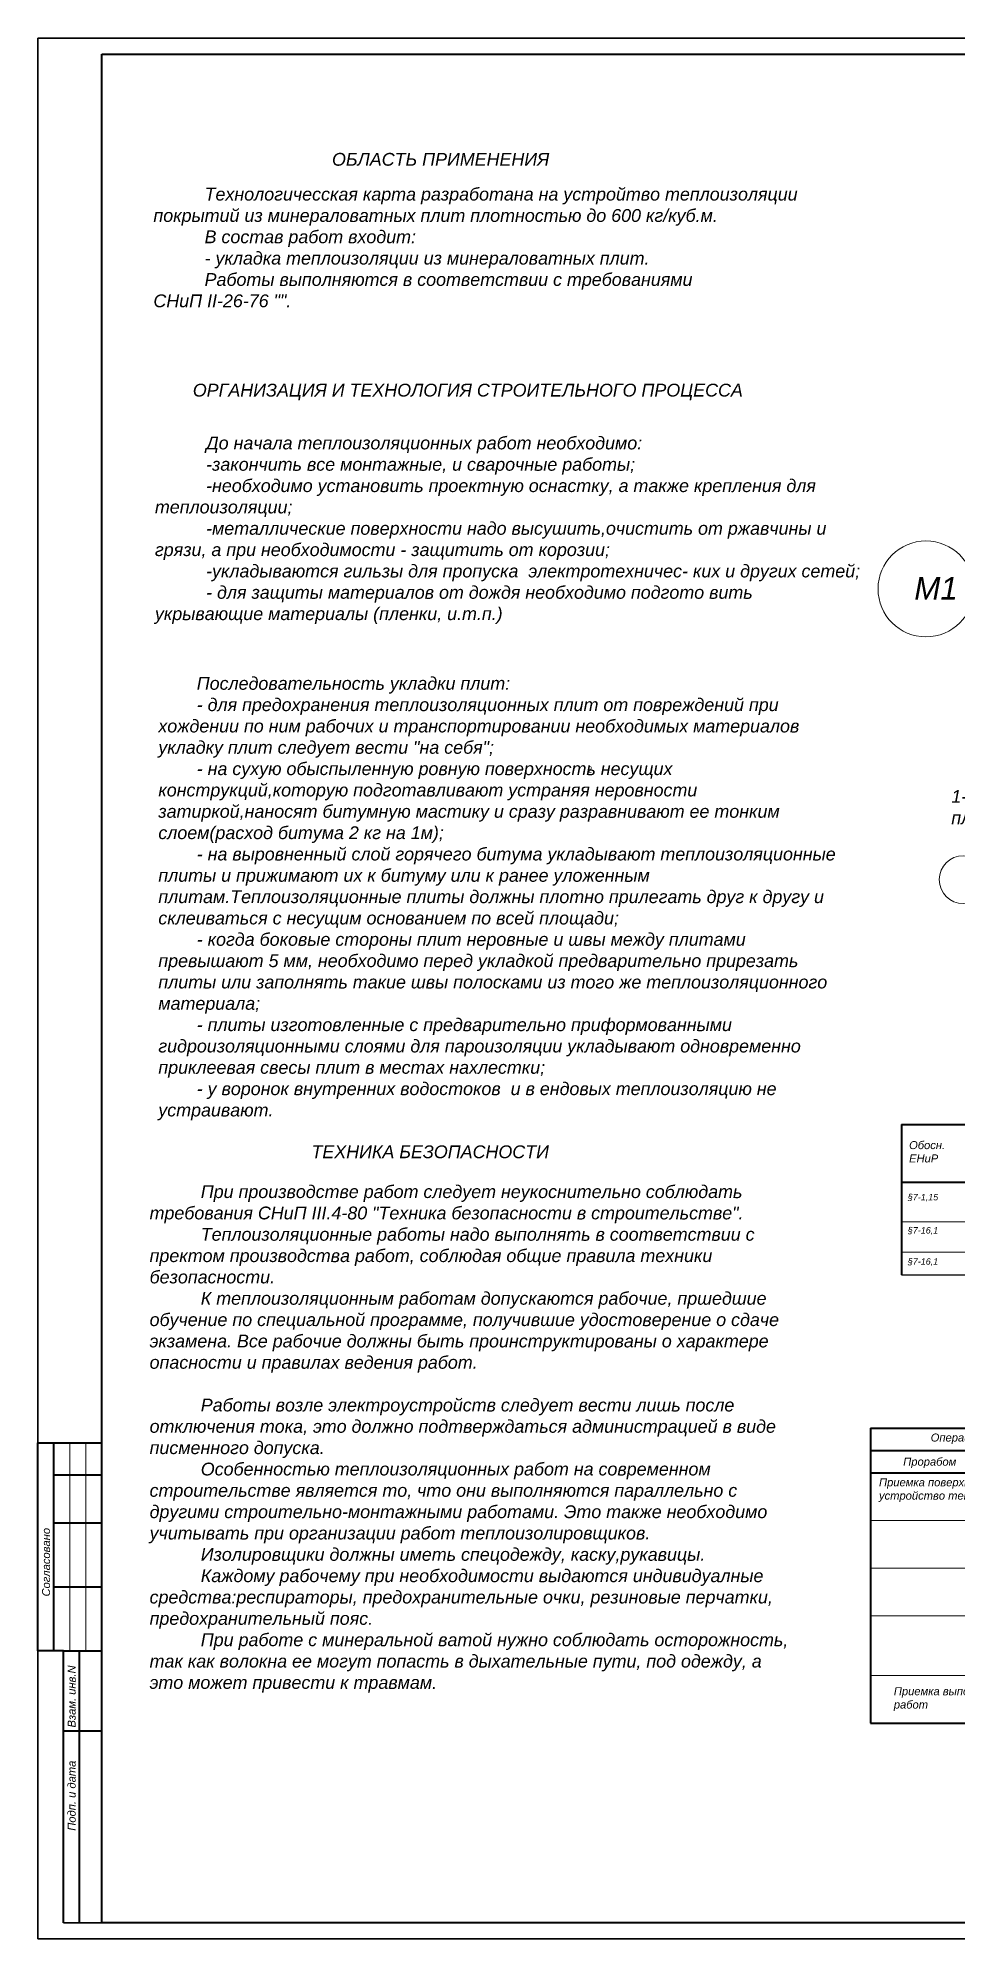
# Model space of a CAD drawing. Header units: millimetres. Extents: x 3254 to 5837, y -104 to 1724.
# Drawn here: x 4996 to 5283, y 501 to 1095 of the extents above; entities that cross this region are included whole.
import ezdxf

# ---------------------------------------------------------------- set-up
doc = ezdxf.new("R2010")
doc.units = ezdxf.units.MM
for name, color, linetype, lineweight in [('Основная', 7, 'Continuous', 40), ('Средняя', 94, 'Continuous', 30), ('Толстая', 6, 'Continuous', 35), ('Тонкая', 6, 'Continuous', 13)]:
    doc.layers.add(name, color=color, linetype=linetype, lineweight=lineweight)
doc.styles.get("Standard").update_dxf_attribs({"font": 'ARIALI.TTF'})

msp = doc.modelspace()

# ---------------------------------------------------------------- linework, layer by layer
at = {"layer": 'Основная'}
for p, q in [((5015.709, 505.754), (5015.709, 1089.754)), ((5015.709, 1089.754), (5831.709, 1089.754)), ((5265.722, 755.258), (5265.722, 708.307)), ((5256.008, 660.378), (5256.008, 568.194)), ((4995.709, 590.754), (4995.709, 655.754)), ((4995.709, 655.754), (5015.709, 655.754)), ((5000.709, 590.754), (5000.709, 655.754)), ((5000.709, 645.754), (5015.709, 645.754)), ((5000.709, 630.754), (5015.709, 630.754)), ((5000.709, 610.754), (5015.709, 610.754)), ((5003.709, 590.754), (4995.709, 590.754)), ((5003.709, 505.754), (5003.709, 590.754)), ((5003.709, 590.754), (5015.709, 590.754)), ((5008.709, 505.754), (5008.709, 590.754)), ((5003.709, 565.754), (5015.709, 565.754))]:
    msp.add_line(p, q, dxfattribs=at)
at = {"layer": 'Основная', "color": 0}
for p, q in [((5265.722, 755.258), (5450.27, 755.258)), ((5265.722, 737.223), (5450.27, 737.223)), ((5256.008, 660.378), (5642.008, 660.378)), ((5256.008, 653.378), (5642.008, 653.378)), ((5256.008, 646.378), (5642.008, 646.378)), ((5256.008, 568.194), (5642.008, 568.194)), ((5831.709, 505.754), (5015.709, 505.754))]:
    msp.add_line(p, q, dxfattribs=at)
at = {"layer": 'Толстая', "color": 0}
for p, q in [((4995.709, 500.754), (4995.709, 1094.754)), ((4995.709, 1094.754), (5836.709, 1094.754)), ((5003.709, 505.754), (5015.709, 505.754)), ((5836.709, 500.754), (4995.709, 500.754))]:
    msp.add_line(p, q, dxfattribs=at)
at = {"layer": 'Тонкая', "color": 0}
for p, q in [((5265.722, 724.824), (5340.105, 724.824)), ((5265.722, 715.38), (5340.105, 715.38)), ((5005.709, 590.754), (5005.709, 655.754)), ((5010.709, 590.754), (5010.709, 655.754)), ((5256.008, 631.492), (5642.008, 631.492)), ((5256.008, 616.605), (5642.008, 616.605)), ((5256.008, 601.719), (5642.008, 601.719)), ((5256.008, 583.081), (5642.008, 583.081))]:
    msp.add_line(p, q, dxfattribs=at)
at = {"layer": 'Тонкая', "color": 0, "lineweight": 30}
msp.add_line((5265.722, 708.307), (5450.27, 708.307), dxfattribs=at)
at = {"layer": 'Тонкая', "color": 0}
for centre, radius in [((5273.321, 922.618), 14.984), ((5284.982, 831.763), 7.492)]:
    msp.add_circle(centre, radius, dxfattribs=at)

# ---------------------------------------------------------------- texts
at = {"layer": 'Средняя', "char_height": 4, "attachment_point": 1}
for s, insert, width in [('{\\fArial|b0|i1|c204|p34;\\C0;ОБЛАСТЬ ПРИМЕНЕНИЯ}', (5087.629, 1058.855), 103.92534), ('\\pt184;{\\fArial|b0|i1|c204|p34;\\C0;ОРГАНИЗАЦИЯ И ТЕХНОЛОГИЯ СТРОИТЕЛЬНОГО ПРОЦЕССА}', (5044.112, 986.73), 203.24444), ('{\\fArial|b0|i1|c204|p34;\\C0;ТЕХНИКА БЕЗОПАСНОСТИ}', (5081.199, 748.727), 103.92534)]:
    msp.add_mtext(s, dxfattribs=dict(at, insert=insert, width=width))
at = {"layer": 'Средняя', "lineweight": -2, "attachment_point": 1}
for s, insert, char_height, width in [('{\\C0;^I\\fArial|b0|i1|c204|p34;Технологичесская карта разработана на устройтво теплоизоляции покрытий из минераловатных плит плотностью до 600 кг/куб.м. \\P^IВ состав работ входит\\fArial|b0|i1|c0|p34;:\\fArial|b0|i1|c204|p34;\\P^I- укладка теплоизоляции из минераловатных плит.\\P^IРаботы выполняются в соответствии с требованиями \\PСНиП \\fArial|b0|i1|c0|p34;II-\\fArial|b0|i1|c204|p34;26-76 \\fArial|b0|i1|c0|p34;""\\fArial|b0|i1|c204|p34;.}', (5031.793, 1047.97), 4, 204.14212), ('{\\C0;^I\\fArial|b0|i1|c204|p34;До начала теплоизоляционных работ необходимо\\fArial|b0|i1|c0|p34;:\\P^I-\\fArial|b0|i1|c204|p34;закончить все монтажные, и сварочные работы\\fArial|b0|i1|c0|p34;;\\P^I-\\fArial|b0|i1|c204|p34;необходимо установить проектную оснастку, а также крепления для теплоизоляции\\fArial|b0|i1|c0|p34;;\\P^I-\\fArial|b0|i1|c204|p34;металлические поверхности надо высушить,очистить от ржавчины и грязи, а при необходимости - защитить от корозии\\fArial|b0|i1|c0|p34;;\\P\\fArial|b0|i1|c204|p34;^I-укладываются гильзы для пропуска  электротехничес- ких и других сетей\\fArial|b0|i1|c0|p34;;\\fArial|b0|i1|c204|p34;\\P^I- для защиты материалов от дождя необходимо подгото вить укрывающие материалы (пленки, и.т.п.)\\C256;\\P }', (5032.263, 970.215), 4, 218.00058), ('{\\C0;^I\\fArial|b0|i1|c204|p34;\\H1.333x;Последовательность укладки плит\\fArial|b0|i1|c0|p34;:\\P\\fArial|b0|i1|c204|p34;^I- для предохранения теплоизоляционных плит от повреждений при хождении по ним рабочих и транспортировании необходимых материалов укладку плит следует вести \\fArial|b0|i1|c0|p34;"\\fArial|b0|i1|c204|p34;на себя\\fArial|b0|i1|c0|p34;";\\fArial|b0|i1|c204|p34;\\P^I- на сухую обыспыленную ровную поверхность несущих конструкций,которую подготавливают устраняя неровности затиркой,наносят битумную мастику и сразу разравнивают ее тонким слоем(расход битума 2 кг на 1м)\\fArial|b0|i1|c0|p34;;\\fArial|b0|i1|c204|p34;\\P^I- на выровненный слой горячего битума укладывают теплоизоляционные плиты и прижимают их к битуму или к ранее уложенным плитам.Теплоизоляционные плиты должны плотно прилегать друг к другу и склеиваться с несущим основанием по всей площади\\fArial|b0|i1|c0|p34;;\\fArial|b0|i1|c204|p34;\\P^I- когда боковые стороны плит неровные и швы между плитами  превышают 5 мм, необходимо перед укладкой предварительно прирезать плиты или заполнять такие швы полосками из того же теплоизоляционного материала\\fArial|b0|i1|c0|p34;;\\fArial|b0|i1|c204|p34;\\P^I- плиты изготовленные с предварительно приформованными гидроизоляционными слоями для пароизоляции укладывают одновременно приклеевая свесы плит в местах нахлестки\\fArial|b0|i1|c0|p34;;\\fArial|b0|i1|c204|p34;\\P^I- у воронок внутренних водостоков  и в ендовых теплоизоляцию не устраивают.\\C256;\\P\\H0.75x; }', (5033.333, 895.099), 3, 213.95931), ('{\\C0;^I\\fArial|b0|i1|c204|p34;При производстве работ следует неукоснительно соблюдать требования СНиП \\fArial|b0|i1|c0|p34;III.4-80 "\\fArial|b0|i1|c204|p34;Техника безопасности в строительстве\\fArial|b0|i1|c0|p34;".\\fArial|b0|i1|c204|p34;\\P^IТеплоизоляционные работы надо выполнять в соответствии с пректом производства работ, соблюдая общие правила техники безопасности.\\P^IК теплоизоляционным работам допускаются рабочие, пршедшие обучение по специальной программе, получившие удостоверение о сдаче экзамена. Все рабочие должны быть проинструктированы о характере опасности и правилах ведения работ.\\P\\P^IРаботы возле электроустройств следует вести лишь после отключения тока, это должно подтверждаться администрацией в виде писменного допуска.\\P^IОсобенностью теплоизоляционных работ на современном строительстве является то, что они выполняются параллельно с другими строительно-монтажными работами. Это также необходимо учитывать при организации работ теплоизолировщиков.\\P^IИзолировщики должны иметь спецодежду, каску,рукавицы. \\P^IКаждому рабочему при необходимости выдаются индивидуалные средства\\fArial|b0|i1|c0|p34;:\\fArial|b0|i1|c204|p34;респираторы, предохранительные очки, резиновые перчатки, предохранительный пояс.\\P^IПри работе с минеральной ватой нужно соблюдать осторожность, так как волокна ее могут попасть в дыхательные пути, под одежду, а это может привести к травмам.}', (5030.599, 736.279), 4, 201.98628)]:
    msp.add_mtext(s, dxfattribs=dict(at, insert=insert, char_height=char_height, width=width))
at = {"layer": 'Средняя', "color": 0, "lineweight": -2, "insert": (5281.258, 859.772), "char_height": 4, "width": 156.72381, "attachment_point": 1}
msp.add_mtext('{\\fArial|b0|i1|c204|p34;1-слой битумной мастики,2-минераловатная плита,3-захват}', dxfattribs=at)
at = {"layer": 'Толстая', "color": 0, "insert": (5268.047, 750.07), "char_height": 2.5, "width": 16.25163, "attachment_point": 1}
msp.add_mtext('{\\fArial|b0|i1|c204|p34;Обосн.\\PЕНиР}', dxfattribs=at)
at = {"layer": 'Тонкая', "color": 0, "attachment_point": 1}
for s, insert, char_height, width in [('{\\fArial|b0|i1|c204|p34;М1}', (5269.684, 926.301), 7, 17.78507), ('{\\fArial|b0|i1|c204|p34;Операции, подлежащие контролю}', (5274.807, 658.697), 2.5, 105.5339), ('{\\fArial|b0|i1|c204|p34;Прорабом}', (5266.208, 651.152), 2.5, 45.96087), ('{\\fArial|b0|i1|c204|p34;Приемка поверхности под устройство теплоизоляции}', (5258.642, 644.705), 2.5, 55.55556), ('Приемка выполнен- ных работ', (5263.277, 579.422), 2.5, 43.86997)]:
    msp.add_mtext(s, dxfattribs=dict(at, insert=insert, char_height=char_height, width=width))
at = {"layer": 'Тонкая', "char_height": 2, "attachment_point": 1}
for s, insert, width in [('{\\Ftxt.shx|c204;2}', (5167.554, 867.17), 7.99649), ('{\\fArial|b0|i1|c204|p34;\\C0;§7-1,15}', (5267.665, 733.556), 17.89161), ('{\\fArial|b0|i1|c204|p34;\\C0;§7-16,1}', (5267.665, 723.185), 17.89161), ('{\\fArial|b0|i1|c204|p34;\\C0;§7-16,1}', (5267.665, 713.461), 17.89161)]:
    msp.add_mtext(s, dxfattribs=dict(at, insert=insert, width=width))
at = {"layer": 'Тонкая', "char_height": 2.5, "attachment_point": 1, "rotation": 90}
for s, insert, width in [('{\\fArial|b0|i1|c204|p34;\\C0;Согласовано}', (4996.977, 607.78), 48.47778), ('{\\fArial|b0|i1|c204|p34;\\C0;Взам.\\fArial|b0|i1|c0|p34; \\fArial|b0|i1|c204|p34;инв.\\fArial|b0|i1|c0|p34;N}', (5004.977, 566.831), 26.14608), ('{\\fArial|b0|i1|c204|p34;\\C0;Подп. и дата}', (5004.977, 534.573), 31.31111)]:
    msp.add_mtext(s, dxfattribs=dict(at, insert=insert, width=width))

doc.saveas('drawing.dxf')
